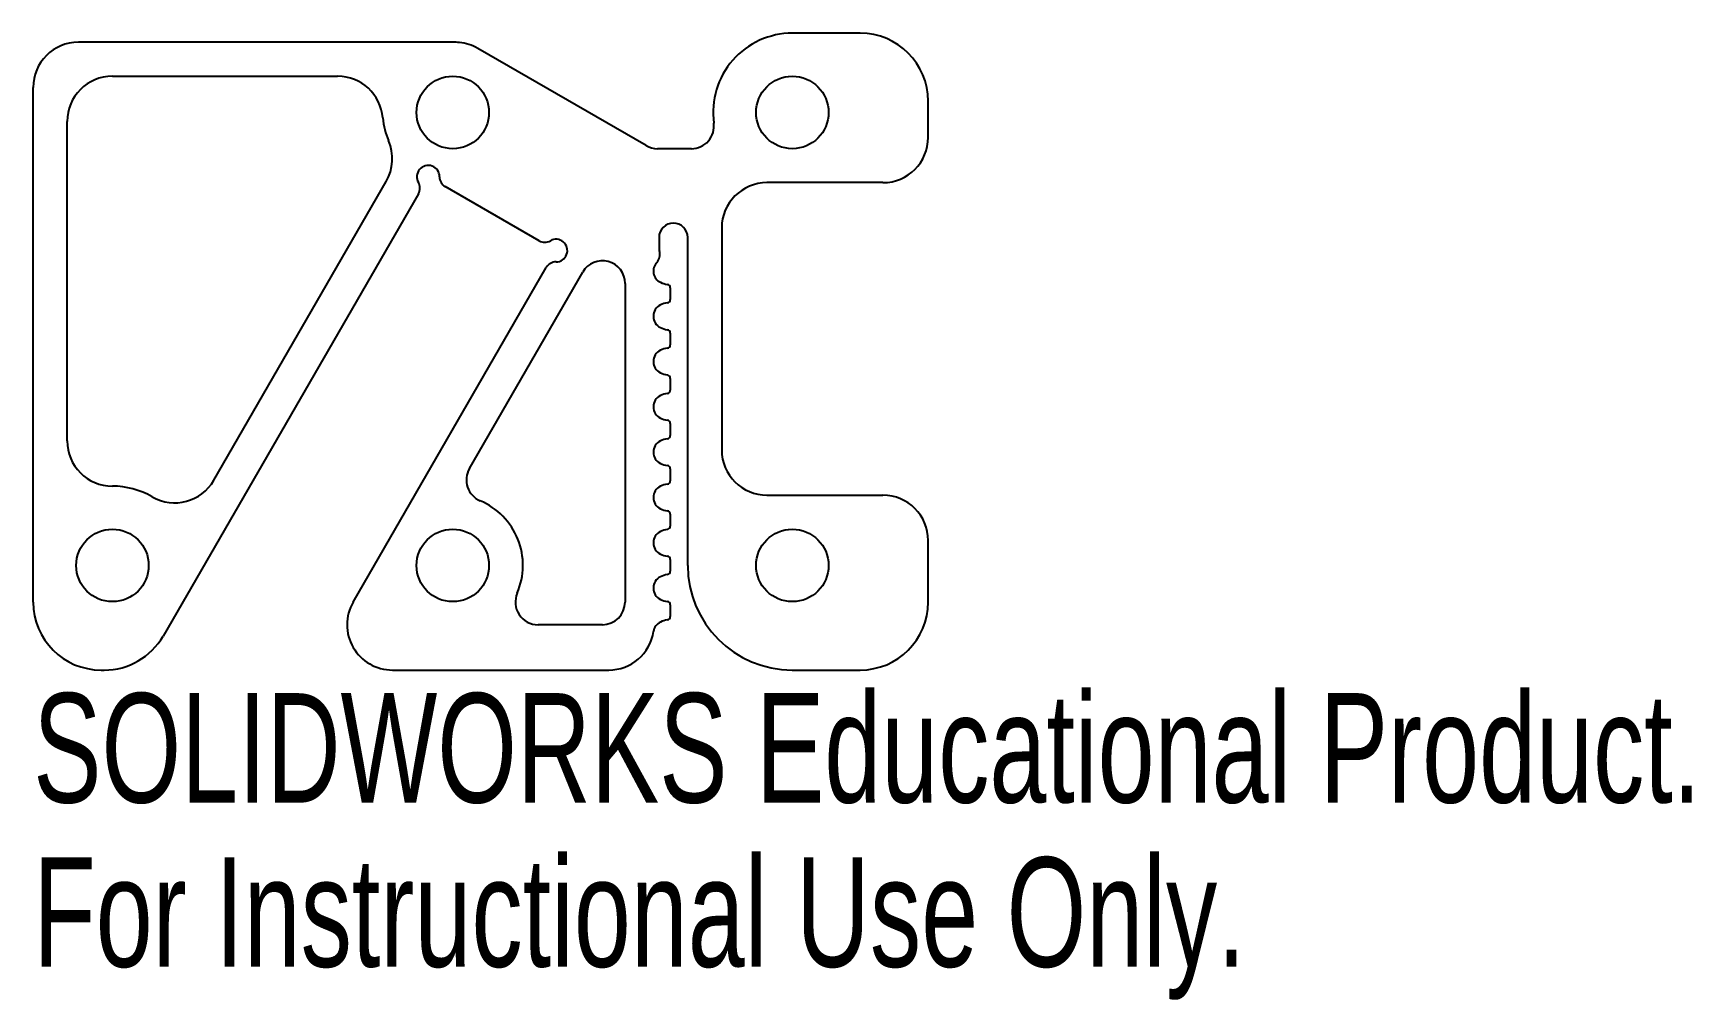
# Model space of a CAD drawing. Header units: millimetres. Extents: x -26 to 47.2, y -29.2 to 13.5.
import ezdxf

# ---------------------------------------------------------------- set-up
doc = ezdxf.new("R2010")
doc.units = ezdxf.units.MM
doc.styles.add('SLDTEXTSTYLE0', font='TXT', dxfattribs={"width": 0.7})

msp = doc.modelspace()

# ---------------------------------------------------------------- linework, layer by layer
at = {"color": 7, "linetype": 'Continuous', "lineweight": 25}
for p, q in [((10.5, 13.5), (7.5, 13.5)), ((-7.5, 13.1), (-24.034, 13.1)), ((1.039, 8.534), (-6.397, 12.827)), ((-26.034, -11.619), (-26.034, 11.1)), ((-22.534, 11.6), (-12.584, 11.6)), ((13.5, 8.9), (13.5, 10.5)), ((-24.534, -4.5), (-24.534, 9.6)), ((3.04, 8.4), (1.539, 8.4)), ((-18.052, -6.237), (-10.438, 6.951)), ((-3.688, 4.335), (-7.834, 6.729)), ((11.5, 6.9), (6.381, 6.9)), ((-9.017, 6.412), (-20.294, -13.119)), ((1.611, 4.476), (1.611, 4)), ((2.881, -10), (2.881, 4.476)), ((4.381, 4.9), (4.381, -4.9)), ((-11.899, -11.619), (-3.371, 3.152)), ((-6.764, -5.726), (-1.755, 2.951)), ((0.111, 2.451), (0.111, -11.619)), ((2.111, 2.26), (2.111, 1.74)), ((2.111, 0.26), (2.111, -0.26)), ((2.111, -1.74), (2.111, -2.26)), ((2.111, -3.74), (2.111, -4.26)), ((2.111, -5.74), (2.111, -6.26)), ((6.381, -6.9), (11.5, -6.9)), ((2.111, -7.74), (2.111, -8.26)), ((13.5, -11.619), (13.5, -8.9)), ((2.111, -9.74), (2.111, -10.26)), ((2.111, -11.74), (2.111, -12.26)), ((-0.889, -12.619), (-3.733, -12.619)), ((-23.034, -14.619), (-22.892, -14.619)), ((-10.167, -14.619), (-0.61, -14.619)), ((7.5, -14.619), (10.5, -14.619))]:
    msp.add_line(p, q, dxfattribs=at)
for centre in [(-7.5, 10), (7.5, 10), (-22.534, -10), (-7.5, -10), (7.5, -10)]:
    msp.add_circle(centre, 1.6, dxfattribs=at)
for centre, radius, start, end in [((7.5, 10), 3.5, 90, 187.66226), ((10.5, 10.5), 3, 0, 90), ((-24.034, 11.1), 2, 90, 180), ((-7.5, 10), 3.1, 84.61998, 90), ((-7.397, 11.095), 2, 60, 84.61998), ((-22.534, 9.6), 2, 90, 180), ((-12.584, 9.6), 2, 4.49841, 90), ((-7.5, 10), 3.1, 184.49841, 203.68978), ((3.04, 9.4), 1, 270, 7.66226), ((11.5, 8.9), 2, 270, 0), ((-12.17, 7.951), 2, 330, 23.68978), ((1.539, 9.4), 1, 240, 270), ((-8.584, 7.162), 0.5, 0, 210), ((-9.45, 6.662), 0.5, 330, 30), ((-7.584, 7.162), 0.5, 180, 240), ((6.381, 4.9), 2, 90, 180), ((-2.938, 3.902), 0.5, 270, 120), ((2.246, 4.476), 0.635, 0, 180), ((-3.438, 4.768), 0.5, 240, 300), ((1.15, 3.725), 0.5, 316.59228, 15.96317), ((2.111, 4), 0.5, 180, 195.96317), ((-2.938, 2.902), 0.5, 90, 150), ((-0.889, 2.451), 1, 0, 150), ((1.916, 3), 0.555, 136.59228, 244.01077), ((2.111, 3.4), 1, 244.01077, 262.50528), ((1.961, 2.26), 0.15, 0, 82.50528), ((1.916, 1), 0.555, 115.98923, 244.01077), ((2.111, 0.6), 1, 97.49472, 115.98923), ((1.961, 1.74), 0.15, 277.49472, 0), ((2.111, 1.4), 1, 244.01077, 262.50528), ((1.961, 0.26), 0.15, 0, 82.50528), ((1.916, -1), 0.555, 115.98923, 244.01077), ((2.111, -1.4), 1, 97.49472, 115.98923), ((1.961, -0.26), 0.15, 277.49472, 0), ((2.111, -0.6), 1, 244.01077, 262.50528), ((1.961, -1.74), 0.15, 0, 82.50528), ((1.916, -3), 0.555, 115.98923, 244.01077), ((2.111, -3.4), 1, 97.49472, 115.98923), ((1.961, -2.26), 0.15, 277.49472, 0), ((2.111, -2.6), 1, 244.01077, 262.50528), ((1.961, -3.74), 0.15, 0, 82.50528), ((1.961, -4.26), 0.15, 277.49472, 0), ((-22.534, -4.5), 2, 180, 270), ((1.916, -5), 0.555, 115.98923, 244.01077), ((2.111, -5.4), 1, 97.49472, 115.98923), ((6.381, -4.9), 2, 180, 270), ((-5.898, -6.226), 1, 150, 247.00473), ((2.111, -4.6), 1, 244.01077, 262.50528), ((1.961, -5.74), 0.15, 0, 82.50528), ((-22.534, -10), 3.5, 60, 90), ((-19.784, -5.237), 2, 240, 330), ((1.916, -7), 0.555, 115.98923, 244.01077), ((2.111, -7.4), 1, 97.49472, 115.98923), ((1.961, -6.26), 0.15, 277.49472, 0), ((-7.5, -10), 3.1, 336.74163, 67.00473), ((11.5, -8.9), 2, 0, 90), ((2.111, -6.6), 1, 244.01077, 262.50528), ((1.961, -7.74), 0.15, 0, 82.50528), ((1.916, -9), 0.555, 115.98923, 244.01077), ((2.111, -9.4), 1, 97.49472, 115.98923), ((1.961, -8.26), 0.15, 277.49472, 0), ((2.111, -8.6), 1, 244.01077, 262.50528), ((1.961, -9.74), 0.15, 0, 82.50528), ((7.5, -10), 4.619, 180, 270), ((1.916, -11), 0.555, 115.98923, 244.01077), ((2.111, -11.4), 1, 97.49472, 115.98923), ((1.961, -10.26), 0.15, 277.49472, 0), ((-23.034, -11.619), 3, 180, 270), ((-10.167, -12.619), 2, 150, 270), ((-3.733, -11.619), 1, 156.74163, 270), ((-0.889, -11.619), 1, 270, 0), ((2.111, -10.6), 1, 244.01077, 262.50528), ((1.961, -11.74), 0.15, 0, 82.50528), ((10.5, -11.619), 3, 270, 0), ((2.111, -13.4), 1, 97.49472, 115.98923), ((1.961, -12.26), 0.15, 277.49472, 0), ((-22.892, -11.619), 3, 270, 330), ((-0.61, -12.619), 2, 270, 351.4241), ((1.916, -13), 0.555, 115.98923, 171.4241)]:
    msp.add_arc(centre, radius, start, end, dxfattribs=at)

# ---------------------------------------------------------------- texts
at = {"color": 254, "linetype": 'Continuous', "char_height": 4.83362, "attachment_point": 1, "style": 'SLDTEXTSTYLE0'}
for s, insert in [('SOLIDWORKS Educational Product.', (-26.034, -15.639)), ('For Instructional Use Only.', (-26.034, -22.889))]:
    msp.add_mtext(s, dxfattribs=dict(at, insert=insert))

doc.saveas('drawing.dxf')
